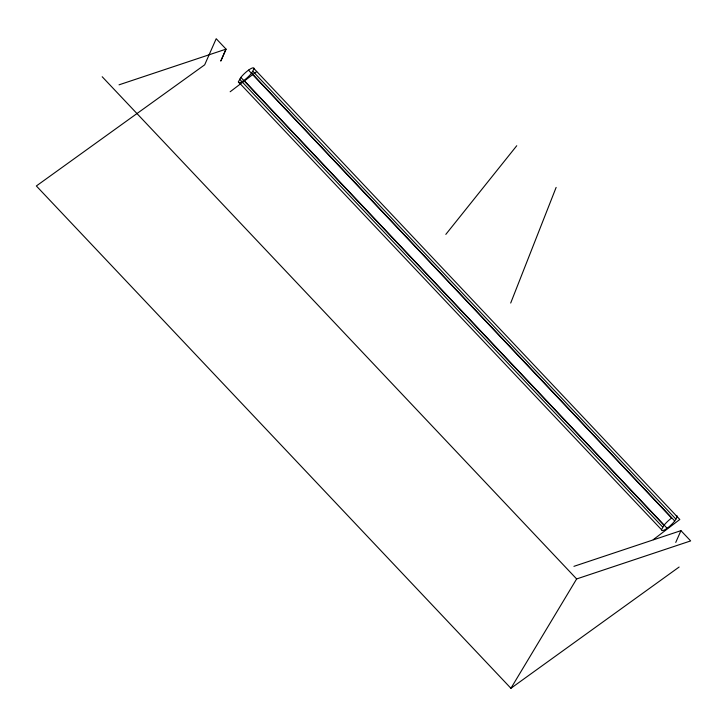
<?xml version="1.0" encoding="UTF-8"?>
<svg xmlns="http://www.w3.org/2000/svg" width="727" height="727" viewBox="0 0 727 727"><rect width="100%" height="100%" fill="white"/><g stroke="black" fill="none" stroke-linecap="round" stroke-linejoin="round"><path stroke-width="1.09" d="M676.283 515.697A10.541 2.49 -43.4 0 1 677.219 516.588L674.747 521.014A10.541 2.49 -43.4 0 1 666.15 528.938A10.541 2.49 -43.4 0 1 661.525 529.719L238.392 81.833L240.855 77.407A10.541 2.49 -43.4 0 1 249.461 69.483A10.541 2.49 -43.4 0 1 254.087 68.701L679.809 519.469L653.273 539.661M254.087 68.701L251.615 73.127A10.541 2.49 -43.4 0 1 243.018 81.051A10.541 2.49 -43.4 0 1 238.392 81.833M661.525 529.719L663.987 525.294A10.541 2.49 -43.4 0 1 671.63 518.033L248.498 70.146M510.699 303.05L556.137 187.402M675.746 542.424L680.945 530.646L690.65 540.915L576.638 578.946L510.917 688.287L36.35 185.967L204.678 64.83L216.201 38.713L226.052 49.136L220.854 60.914L226.052 49.136L119.037 84.832M445.824 234.385L516.752 145.727M230.141 91.775L256.676 71.591M510.917 688.287L679.127 567.033M573.93 566.342L680.945 530.646M252.914 71.355L676.046 519.232M251.615 73.127L674.747 521.014M243.981 80.388L667.113 528.275M240.855 77.407L663.987 525.294M239.565 79.188L662.697 527.066M102.189 76.744L576.638 578.946"/></g></svg>
